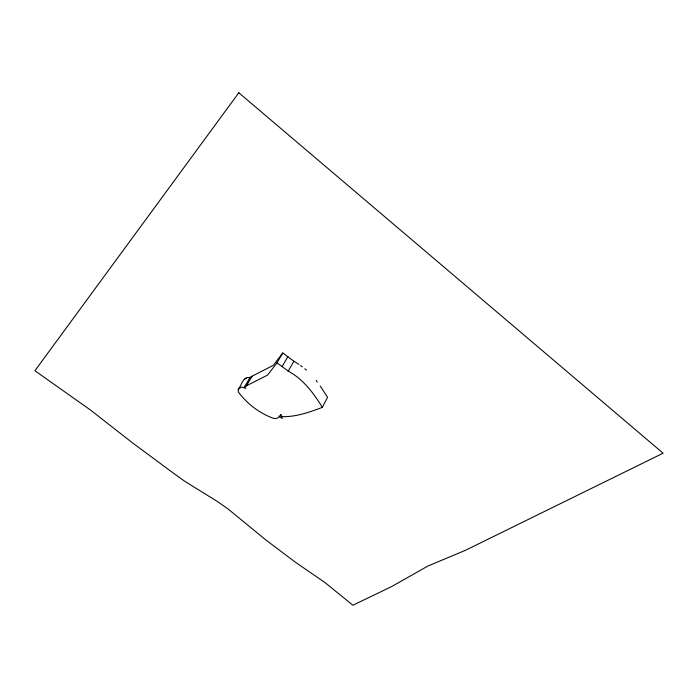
<?xml version="1.0" encoding="UTF-8"?>
<svg xmlns="http://www.w3.org/2000/svg" width="698" height="698" viewBox="0 0 698 698"><rect width="100%" height="100%" fill="white"/><g stroke="black" fill="none" stroke-linecap="round" stroke-linejoin="round"><path stroke-width="1.05" d="M249.587 377.688C242.974 375.847 241.569 385.881 238.227 389.257L238.297 391.892C246.935 403.802 259.787 413.443 273.581 418.355C276.495 419.044 279.628 417.683 280.657 414.786L282.271 416.671C296.214 416.95 309.484 412.204 322.328 407.362L327.554 397.284L320.216 386.011M322.328 407.362C313.629 393.131 303.229 379.18 288.239 371.118L293.884 361.206L282.786 352.97L273.328 365.298L250.32 377.121L244.483 386.788L245.923 388.324L241.552 387.041L238.227 389.257M288.239 371.118L282.123 366.598L287.838 356.722M244.483 386.788L267.561 375.096L277.019 362.82L282.786 352.97M246.333 385.846L252.161 376.17M244.265 379.468L246.263 378.264M293.884 361.206L298.936 364.382M277.019 362.82L282.123 366.598M278.912 416.043L282.219 418.564L280.832 414.56M300.62 365.438L302.295 366.773M304.808 368.78L306.483 370.123M316.142 380.497L317.302 382.068M238.821 92.764L34.9 370.743L90.592 410.101L132.559 442.907L174.465 473.925L184.918 481.393L217.165 501.365L227.461 508.493L266.2 540.243L295.498 562.291L325.015 582.568L352.9 605.236L391.395 586.695L427.935 566.026L465.33 550.364L663.1 453.203L238.821 92.764"/></g></svg>
